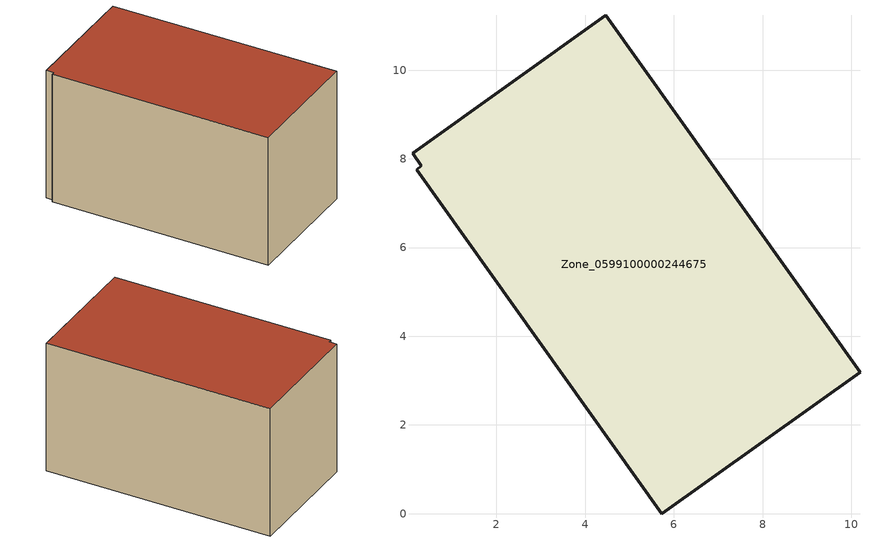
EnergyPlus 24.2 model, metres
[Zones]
Zone_0599100000244675
 floor ground (C_G): 0.21,7.76 0.31,7.84 0.11,8.12 4.46,11.24 10.2,3.19 5.73,0 z0
 wall outside (C_F): 5.73,0 10.2,3.19 4.46,11.24 0.11,8.12 0.31,7.84 0.21,7.76 5.73,0 z0:5.8
 roof outside (C_R): 0.31,7.84 0.21,7.76 5.73,0 10.2,3.19 4.46,11.24 0.11,8.12 z5.8
[BUILDING]
Pand.0599100000244675: North Axis=0; Terrain=City; Loads Convergence Tolerance Value=0.04; Temperature Convergence Tolerance Value=0.4; Solar Distribution=FullExterior; Maximum Number of Warmup Days=25; Minimum Number of Warmup Days=1
[Site:Location]
Rotterdam.The.Hague.AP_ZH_NLD Design_Conditions: Latitude=51.96; Longitude=4.45; Time Zone=1; Elevation=-4.5
[SITE:GROUNDTEMPERATURE:BUILDINGSURFACE]
18, 18, 18, 18, 18, 18, 18, 18, 18, 18, 18, 18
[MATERIAL] Thermal Absorptance=0.9; Solar Absorptance=0.7; Visible Absorptance=0.7
Name | Roughness | Thickness | Conductivity | Density | Specific Heat
G.TI.1975-1991 | MediumSmooth | 0.15 | 0.288461 | 540 | 1210
F.TI.1975-1991 | Rough | 0.3 | 0.230769 | 1920 | 840
R.TI.1975-1991 | MediumRough | 0.2 | 0.153846 | 1500 | 1000
[CONSTRUCTION]
C_G: G.TI.1975-1991
C_F: F.TI.1975-1991
C_R: R.TI.1975-1991
[ZONE]
Zone_0599100000244675: Type=1; Multiplier=1; Ceiling Height=Autocalculate; Volume=Autocalculate; Floor Area=autocalculate; Part of Total Floor Area=Yes
[ZONEINFILTRATION:DESIGNFLOWRATE]
Infil_Zone_0599100000244675: Zone or ZoneList or Space or SpaceList=Zone_0599100000244675; Schedule=AlwaysOn; Design Flow Rate Calculation Method=Flow/Area; Flow Rate per Floor Area=0.003; Constant Term Coefficient=1; Temperature Term Coefficient=0; Velocity Term Coefficient=0; Velocity Squared Term Coefficient=0
[HVACTEMPLATE:ZONE:IDEALLOADSAIRSYSTEM]
Zone_0599100000244675: Maximum Heating Supply Air Temperature=50; Minimum Cooling Supply Air Temperature=13; Maximum Heating Supply Air Humidity Ratio=0.0156; Minimum Cooling Supply Air Humidity Ratio=0.0077; Heating Limit=NoLimit; Cooling Limit=NoLimit; Dehumidification Control Type=ConstantSensibleHeatRatio; Cooling Sensible Heat Ratio=0.7; Dehumidification Setpoint=60; Humidification Control Type=None; Humidification Setpoint=30; Outdoor Air Method=None; Outdoor Air Flow Rate per Person=0.00944; Outdoor Air Flow Rate per Zone Floor Area=0; Outdoor Air Flow Rate per Zone=0; Demand Controlled Ventilation Type=None; Outdoor Air Economizer Type=NoEconomizer; Heat Recovery Type=None; Sensible Heat Recovery Effectiveness=0.7; Latent Heat Recovery Effectiveness=0.65
[ZONECONTROL:THERMOSTAT]
ThermostatControl_Zone_0599100000244675: Zone or ZoneList=Zone_0599100000244675; Control Type Schedule=DualSetpointControlType; Control 1=Thermostat_Zone_0599100000244675; Temperature Difference Between Cutout And Setpoint=0
[THERMOSTATSETPOINT:DUALSETPOINT]
Thermostat_Zone_0599100000244675: Heating Setpoint Temperature Schedule=HeatingSetpoint_Zone_0599100000244675; Cooling Setpoint Temperature Schedule=CoolingSetpoint_Zone_0599100000244675
[SCHEDULE:COMPACT]
HeatingSetpoint_Zone_0599100000244675: Through: 12/31, For: AllDays, Until: 24:00, 21
CoolingSetpoint_Zone_0599100000244675: Through: 12/31, For: AllDays, Until: 24:00, 24
DualSetpointControlType: Through: 12/31, For: AllDays, Until: 24:00, 4
AlwaysOn: Through: 12/31, For: AllDays, Until: 24:00, 1
